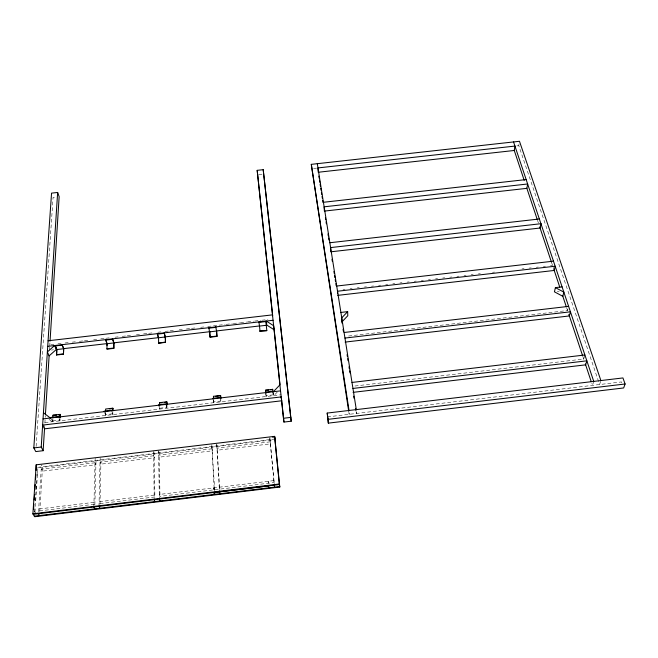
<?xml version="1.0" encoding="UTF-8"?>
<svg xmlns="http://www.w3.org/2000/svg" width="658" height="658" viewBox="0 0 658 658"><rect width="100%" height="100%" fill="white"/><g stroke="black" fill="none" stroke-linecap="round" stroke-linejoin="round"><path stroke-width="0.49" stroke-dasharray="3.29 2.47" d="M104.819 412.895L105.519 414.63L112.715 413.775L112.748 411.908M112.863 412.566L112.831 414.598L111.35 410.822M105.519 414.63L105.56 412.763M105.699 412.393L105.634 415.453L104.49 412.615M99.983 504.209L100.995 459.761L100.131 457.795M98.988 506.372L100.106 458.667M94.867 504.826L96.027 460.353L95.147 458.387M93.839 506.997L95.122 459.268M60.075 418.792L59.968 420.84L58.175 417.09M59.023 418.299L59.845 420.018L52.624 420.873L52.73 418.99M52.92 418.62L52.739 421.696L51.645 419.442M44.522 428.827L45.336 415.881M49.473 350.327L49.663 347.251M49.728 346.223L49.983 342.127M39.751 511.488L42.556 466.744L41.503 464.795M38.509 511.825L41.446 465.675M34.611 512.105L34.882 508.042M35.351 500.919L36.7 480.562M37.037 475.479L37.3 471.408M34.964 512.195L37.884 467.904L274.082 439.684M36.116 446.453L53.084 197.351L56.119 197.022M598.607 381.615L518.792 145.689L519.063 143.929M567.977 308.873L567.558 310.535L346.264 336.296M584.649 355.789L583.704 359.013L354.152 386.114M593.738 381.401L592.48 385.374L591.83 383.425M600.631 381.352L599.594 384.527L598.936 382.586M277.183 392.168L273.942 395.581L273.522 392.678M327.462 416.892L621.514 381.92L622.123 383.639M37.572 467.336L274.032 439.092M166.869 405.525L166.91 407.384L159.738 408.231L159.178 406.479M213.348 400.089L213.768 401.849L220.915 401.01M273.251 394.833L266.128 395.672L265.848 393.895M44.917 422.617L281.065 394.742M342.991 289.487L345.031 289.249M350.114 288.665L352.145 288.434M357.236 287.85L359.268 287.612M364.351 287.028L366.391 286.798M371.474 286.214L373.505 285.975M378.597 285.391L380.628 285.161M385.711 284.577L387.751 284.346M392.834 283.754L394.866 283.524M399.957 282.94L401.989 282.71M407.08 282.126L409.111 281.887M414.195 281.303L416.234 281.073M421.317 280.489L423.349 280.25M428.44 279.666L430.472 279.436M435.555 278.852L437.595 278.614M442.678 278.03L444.709 277.799M449.801 277.215L451.832 276.977M456.915 276.393L458.955 276.163M464.038 275.579L466.07 275.34M471.161 274.756L473.192 274.526M478.276 273.942L480.315 273.703M492.521 272.305L494.553 272.067M522.016 268.916L524.056 268.678M529.139 268.094L531.17 267.864M536.262 267.28L538.293 267.041M543.376 266.457L545.416 266.227M550.499 265.643L552.531 265.404M50.839 344.619L53.898 344.266M57.978 343.797L61.038 343.443M65.109 342.966L68.169 342.612M72.248 342.144L75.3 341.79M79.379 341.321L83.459 340.852M84.479 340.729L89.57 340.145M93.65 339.668L96.71 339.314M100.781 338.845L104.861 338.376M105.88 338.253L110.972 337.669M115.051 337.2L118.111 336.847M122.182 336.37L126.262 335.901M127.282 335.786L132.381 335.193M136.453 334.725L139.512 334.371M143.592 333.894L147.663 333.425M148.683 333.31L153.783 332.718M157.854 332.249L160.914 331.895M164.993 331.426L169.065 330.949M170.085 330.834L175.184 330.242M179.264 329.773L182.315 329.419M186.395 328.951L190.475 328.482M191.494 328.358L196.586 327.774M200.665 327.297L203.717 326.944M207.796 326.475L217.987 325.299M219.007 325.175L225.126 324.476M226.146 324.353L232.258 323.646M233.277 323.53L239.389 322.823M240.409 322.708L246.528 322.001M247.548 321.877L253.659 321.17M254.679 321.055L260.798 320.347M261.818 320.232L267.929 319.525M51.431 350.056L53.545 349.809M557.277 291.486L559.177 291.272M258.726 174.543L262.723 174.099M313.57 168.456L316.556 168.127M516.826 145.912L518.792 145.689M49.103 419.409L52.138 421.77L51.044 419.516M34.191 511.414L35.647 512.64M51.785 419.154L52.624 420.873M112.041 412.04L112.715 413.775M153.577 451.413L154.268 453.403L154.885 497.489M158.759 451.487L159.211 452.811L159.984 496.872M537.479 220.191L538.45 223.103M551.388 261.974L554.217 270.454M566.596 307.64L567.566 310.551M582.774 356.225L584.065 360.107M158.94 406.2L159.845 409.054L159.787 406.019M166.375 405.632L166.91 407.384M165.849 404.39L167.017 408.207L166.951 405.172M214.014 489.823L213.513 487.965L213.611 489.799M214.13 487.825L214.648 489.749M219.221 487.208L219.723 489.141M216.729 443.87L219.813 490.671M213.192 399.793L213.866 402.671L213.694 399.653M220.159 397.991L221.022 401.832L220.891 399.817M268.497 483.243L268.168 481.36L268.505 485.02M269.78 437.545L274.337 484.074M356.077 411.423L356.397 413.446L356.348 411.53M265.774 393.591L266.227 396.494L265.939 393.492M348.855 412.278L349.168 414.31L349.036 410.477M272.782 391.781L273.35 395.655L273.045 392.653M269.862 438.401L274.131 483.35M216.778 444.742L219.492 491.806M213.661 400.006L213.768 401.849M214.673 490.259L211.786 444.463L214.376 492.423M158.537 450.82L159.335 498.048M153.585 452.285L154.227 499.693M93.971 502.334L38.69 509.012L39.784 510.879L94.884 504.217L93.971 502.334M154.161 495.071L99.103 501.717L99.991 503.6L154.877 496.971L154.161 495.071M273.868 480.611L159.277 494.454L159.976 496.354L274.189 482.553L273.868 480.611M95.032 462.78L41.224 469.203L42.276 471.153L95.912 464.737L95.032 462.78M153.635 455.772L100.024 462.179L100.896 464.137L154.326 457.754L153.635 455.772M212.016 448.797L158.611 455.18L159.294 457.154L212.526 450.788L212.016 448.797M270.191 441.839L216.976 448.205L217.469 450.204L270.512 443.862L270.191 441.839"/><path stroke-width="0.99" d="M111.35 410.822L111.358 410.304L104.12 411.16L104.112 411.669M113.834 348.362L113.793 342.95L112.518 338.845L113.916 342.818L113.834 348.362L106.974 349.159L106.958 343.739L105.65 339.635L107.089 343.608L107.048 345.458M112.765 410.979L112.806 408.182L105.634 409.021L105.576 411.826M112.896 410.534L112.806 408.182M59.993 417.205L60.141 414.384L52.944 415.231L52.837 417.114M63.464 354.201L63.587 348.765L62.082 344.677L63.752 348.625L63.464 354.201L56.58 354.999L56.736 349.554L55.19 345.475L56.901 349.423L56.58 354.999M60.125 417.772L60.141 414.384M58.175 417.09L58.208 416.572L50.946 417.427L50.913 417.945M50.049 341.107L59.154 196.684L57.649 192.457L51.554 193.131L33.805 447.925L35.771 451.577L43.14 450.705L44.563 428.169M45.402 414.853L49.144 355.443M43.14 450.705L41.224 447.045L57.649 192.457M272.667 437.2L274.707 436.953L279.782 487.06L34.668 516.719L32.9 513.783L36.19 464.819L274.616 436.361L275.102 439.56M33.566 509.226L33.912 504.127M34.183 500.055L34.545 494.66M34.866 489.856L35.219 484.568M35.548 479.657L35.886 474.566M36.165 470.486L36.19 464.819M555.401 287.628L554.431 291.823L562.82 296.306L563.84 292.119L555.401 287.628L562.08 286.855M625.1 383.992L623.661 387.957L328.326 423.135L327.199 413.068L622.937 377.939L625.1 383.992L328.062 419.343L328.326 423.135M273.383 391.716L279.913 384.864M347.654 311.653L341.749 317.839L341.913 321.918L347.786 315.741L347.654 311.653L340.885 312.435M32.9 513.783L279.305 484L279.782 487.06M33.229 514.326L279.395 484.559M34.339 516.176L279.699 486.501M33.805 447.925L41.224 447.045M283.45 418.266L290.754 417.402L263.2 169.682L257.179 170.348L283.45 418.266L283.96 422.066L291.223 421.202L263.2 169.682M345.105 342.094L569.359 315.947L570.428 311.802L344.957 338.064M159.68 405.443L159.631 402.663L166.778 401.816L166.926 404.16M213.554 398.164L213.447 396.322L220.57 395.483L220.833 398.814M265.939 393.492L265.602 390.178L272.7 389.339L270.718 389.898M56.695 415.124L52.944 415.231M58.488 414.91L60.289 414.696M109.343 408.914L112.929 408.495M161.778 402.737L159.631 402.663M164.837 402.375L166.877 402.137M215.561 396.396L220.644 395.803M268.694 390.136L265.602 390.178M43.041 418.875L280.547 390.868M351.989 382.446L584.888 354.983M352.943 388.45L586.846 360.823L585.645 364.845L353.058 392.349M337.71 295.368L554.217 270.454L555.171 266.219L337.521 291.231L337.636 293.715M48.083 340.778L272.494 314.869M47.721 346.338L273.062 320.273M55.165 345.935L62.058 345.137M105.642 340.096L112.51 339.306M158.636 343.172L158.529 337.653L157.377 333.655L157.385 334.116L164.229 333.318L165.257 336.995L165.471 342.374L158.636 343.172L165.372 342.045M63.736 348.625L107.542 343.558M113.653 342.851L158.479 337.661M164.59 336.954L210.437 331.64M216.548 330.933L259.334 325.981M56.736 349.554L63.587 348.765M106.958 343.739L113.793 342.95M165.257 336.995L158.446 337.776L157.385 334.116M209.762 331.838L216.556 331.056L216.934 336.411L210.124 337.2L208.931 327.692L208.956 328.153L215.783 327.363L215.75 326.903L216.556 331.056M56.44 354.678L63.324 353.881M106.851 348.83L113.719 348.033M210.05 336.871L216.869 336.074M266.819 330.629L259.976 331.081L266.819 330.629L266.276 325.184M344.068 332.487L568.611 306.373M329.831 242.744L539.354 218.991M336.699 286.041L553.477 261.16M323.415 202.286L526.153 179.568M348.699 411.266L311.292 164.352L519.483 141.281L600.894 380.554M274.172 329.773L266.835 325.118L266.268 321.063L273.646 325.726L274.041 328.761M43.436 412.698L50.304 418.019M38.394 513.701L39.496 515.559M93.839 506.997L94.76 508.873M98.988 506.372L99.893 508.247M154.227 499.693L154.943 501.593M159.351 499.077L160.05 500.968M513.553 141.939L593.738 381.401M514.186 150.23L524.212 180.35M526.803 188.122L537.158 219.221M539.741 226.994L551.388 261.974M553.978 269.747L559.802 287.233M562.713 295.977L566.275 306.669M568.857 314.442L582.445 355.246M585.357 363.997L591.18 381.484M214.376 492.423L214.895 494.339M214.261 494.413L213.76 492.562L268.587 485.933L268.916 487.8M219.492 491.806L219.986 493.722M213.447 396.322L213.636 398.649M274.304 485.176L274.625 487.109M317.296 163.686L356.307 409.613M318.842 176.13L319.163 178.154M319.484 180.185L319.804 182.217M320.125 184.24L320.446 186.272M320.767 188.303L321.088 190.327M321.408 192.358L321.729 194.381M322.05 196.413L322.371 198.445M322.691 200.468L323.012 202.499M325.422 217.708L325.743 219.739M326.064 221.771L326.384 223.794M327.988 233.935L328.309 235.967M328.63 237.99L328.951 240.022M332.002 259.293L332.323 261.316M333.927 271.466L334.248 273.489M334.568 275.521L334.889 277.544M335.21 279.576L335.531 281.608M335.851 283.631L336.172 285.662M341.79 321.153L342.111 323.185M343.073 329.271L343.394 331.303M347.087 354.629L347.408 356.652M347.728 358.684L348.049 360.707M349.011 366.794L349.332 368.825M349.653 370.849L349.974 372.88M353.667 396.206L353.988 398.238M355.591 408.379L355.912 410.403M311.292 164.352L349.036 410.477M327.199 413.068L328.062 419.343M257.179 170.348L272.683 315.741M290.754 417.402L291.223 421.202M274.098 329.025L279.954 384.239M281.69 400.59L283.96 422.066M272.7 389.339L272.98 392.086M272.782 391.781L272.733 391.28L265.569 392.127L265.618 392.629M274.616 436.361L279.305 484M259.507 325.965L260.025 331.41M216.597 330.933L216.934 336.411M220.57 395.483L220.743 398.246M220.159 397.991L220.126 397.481L212.937 398.329L212.97 398.838M209.803 331.714L210.124 337.2M165.471 342.374L165.339 336.863L164.22 332.866L164.229 333.318M166.778 401.816L166.844 404.604M165.849 404.39L165.841 403.88L158.627 404.736L158.636 405.246M514.943 146.076L514.268 150.476L318.225 172.256L317.962 167.93L514.943 146.076M527.634 183.985L526.877 188.344L324.369 211.095L324.131 206.818L527.634 183.985M540.934 223.712L540.086 228.022L330.818 251.808L330.604 247.589L540.934 223.712M56.333 349.488L49.12 355.871L47.36 351.94L54.614 345.54L56.333 349.488M281.188 396.922L42.638 425.101L44.522 428.827L281.706 400.78L281.188 396.922M265.742 321.581L258.939 322.371L258.898 321.918L259.499 326.08L266.268 325.299L265.7 321.129L265.742 321.581"/></g></svg>
